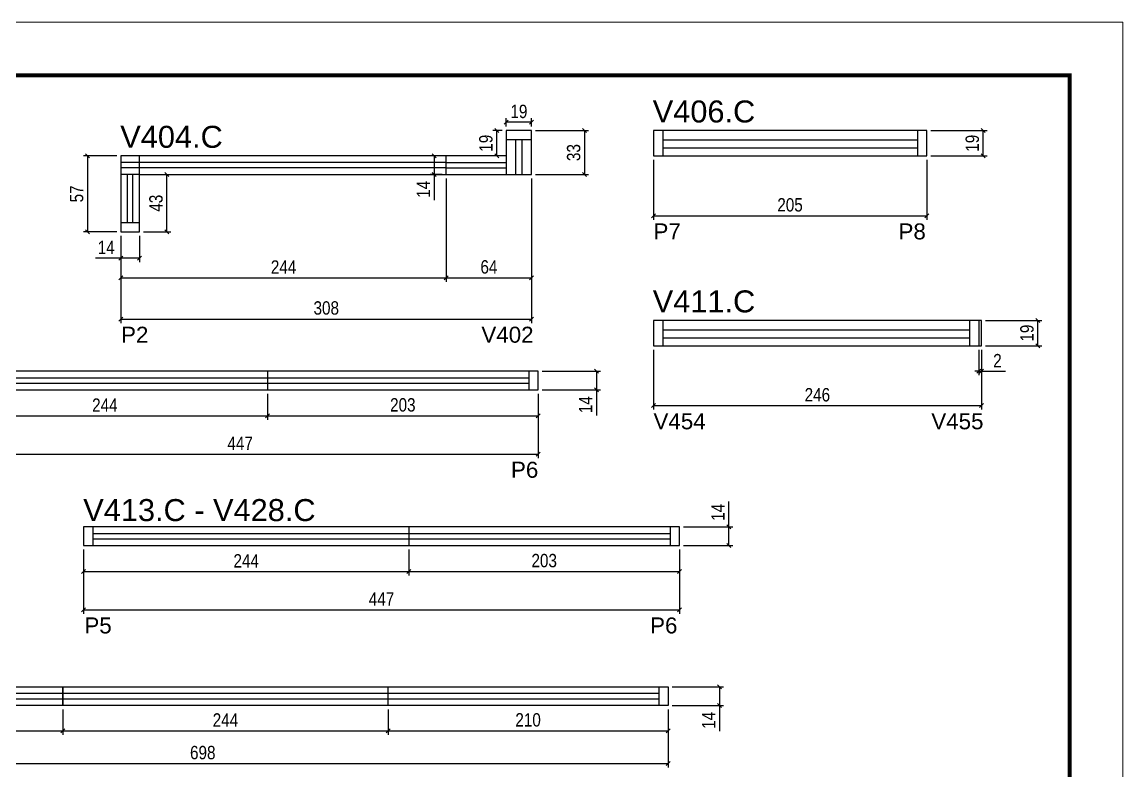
# Model space of a CAD drawing. Extents: x 1959 to 8212, y 239 to 4735.
# Drawn here: x 4217 to 5042, y 3025 to 3587 of the extents above; entities that cross this region are included whole.
import ezdxf

# ---------------------------------------------------------------- set-up
doc = ezdxf.new("R2010")
doc.units = 0
doc.linetypes.add('DASHED', pattern=[0.75, 0.5, -0.25])
for name, color, linetype in [('5', 5, 'Continuous'), ('COTA', 241, 'Continuous'), ('NOMENCLATURA', 7, 'Continuous'), ('Painéis', 200, 'Continuous'), ('SARR_2.2x7', 40, 'Continuous'), ('SARR_EDITAR', 141, 'Continuous')]:
    doc.layers.add(name, color=color, linetype=linetype)
doc.layers.add('Folhas', color=255, linetype='Continuous', lineweight=9)
doc.layers.add('SARRAFO DE PRESSAO', color=251, linetype='DASHED', lineweight=9)
doc.styles.add('COTA TECNICA', font='techl___.ttf', dxfattribs={"height": 10})
doc.styles.add('COTA TECNICA-50', font='techl___.ttf', dxfattribs={"height": 10})
doc.styles.get("Standard").update_dxf_attribs({"font": 'arial.ttf'})
doc.dimstyles.new('COTA PAINEL-50', dxfattribs={"dimtxt": 10, "dimasz": 3, "dimexe": 3, "dimexo": 3, "dimgap": 3, "dimtad": 1, "dimdec": 1, "dimzin": 12, "dimdsep": 46, "dimtxsty": 'COTA TECNICA-50', "dimblk1": 'OBLIQUE', "dimblk2": 'OBLIQUE', "dimsah": 1, "dimcen": 0.9, "dimclrd": 4, "dimclre": 4, "dimclrt": 240, "dimadec": 1, "dimazin": 3, "dimtfac": 1, "dimtdec": 1, "dimtmove": 0, "dimatfit": 3, "dimfxl": 1, "dimtolj": 1, "dimtzin": 12, "dimarcsym": 0})
doc.dimstyles.new('PAINEL', dxfattribs={"dimtxt": 10, "dimasz": 3, "dimexe": 3, "dimexo": 3, "dimgap": 3, "dimtad": 1, "dimdec": 1, "dimzin": 12, "dimdsep": 46, "dimtxsty": 'COTA TECNICA', "dimblk1": 'OBLIQUE', "dimblk2": 'OBLIQUE', "dimsah": 1, "dimcen": 0.9, "dimclrd": 4, "dimclre": 4, "dimclrt": 240, "dimadec": 1, "dimazin": 3, "dimtfac": 1, "dimtdec": 1, "dimtmove": 0, "dimatfit": 3, "dimfxl": 1, "dimtolj": 1, "dimtzin": 12, "dimarcsym": 0})

# ---------------------------------------------------------------- blocks, each defined once
blk = doc.blocks.new('9999999999')
at = {"layer": 'Folhas'}
blk.add_lwpolyline([(98138.98, 34190.21), (99623.98, 34190.21), (99623.98, 35240.21), (98138.98, 35240.21)], close=True, dxfattribs=at)
at = {"layer": 'Folhas', "color": 30, "const_width": 3}
blk.add_lwpolyline([(98213.98, 34230.21), (99583.98, 34230.21), (99583.98, 35200.21), (98213.98, 35200.21)], close=True, dxfattribs=at)
blk = doc.blocks.new('_Oblique')
at = {"color": 0, "linetype": 'ByBlock', "lineweight": -2}
blk.add_line((-0.5, -0.5), (0.5, 0.5), dxfattribs=at)
blk = doc.blocks.new('*D162')
at = {"layer": 'COTA', "color": 4, "lineweight": -2, "transparency": 16777216}
for p, q in [((4287.69, 3486.23), (4262.62, 3486.23)), ((4265.62, 3486.23), (4265.62, 3429.23)), ((4287.69, 3429.23), (4262.62, 3429.23))]:
    blk.add_line(p, q, dxfattribs=at)
at = {"layer": 'Defpoints', "color": 0, "transparency": 16777216}
for p in [(4290.69, 3486.23), (4265.62, 3429.23), (4290.69, 3429.23)]:
    blk.add_point(p, dxfattribs=at)
at = {"layer": 'COTA', "color": 4, "lineweight": -2, "transparency": 16777216, "xscale": 3, "yscale": 3, "zscale": 3}
for p, rotation in [((4265.62, 3486.23), 90), ((4265.62, 3429.23), 270)]:
    blk.add_blockref('_Oblique', p, dxfattribs=dict(at, rotation=rotation))
at = {"layer": 'COTA', "color": 240, "transparency": 16777216, "insert": (4257.51, 3457.73), "char_height": 10, "attachment_point": 5, "rotation": 90, "style": 'COTA TECNICA'}
blk.add_mtext('\\A1;57', dxfattribs=at)
blk = doc.blocks.new('*D163')
at = {"layer": 'COTA', "color": 4, "lineweight": -2, "transparency": 16777216}
for p, q in [((4601.69, 3505.23), (4641.51, 3505.23)), ((4638.51, 3505.23), (4638.51, 3472.23)), ((4601.69, 3472.23), (4641.51, 3472.23))]:
    blk.add_line(p, q, dxfattribs=at)
at = {"layer": 'Defpoints', "color": 0, "transparency": 16777216}
for p in [(4598.69, 3505.23), (4598.69, 3472.23), (4638.51, 3472.23)]:
    blk.add_point(p, dxfattribs=at)
at = {"layer": 'COTA', "color": 4, "lineweight": -2, "transparency": 16777216, "xscale": 3, "yscale": 3, "zscale": 3}
for p, rotation in [((4638.51, 3505.23), 90), ((4638.51, 3472.23), 270)]:
    blk.add_blockref('_Oblique', p, dxfattribs=dict(at, rotation=rotation))
at = {"layer": 'COTA', "color": 240, "transparency": 16777216, "insert": (4630.29, 3488.73), "char_height": 10, "attachment_point": 5, "rotation": 90, "style": 'COTA TECNICA'}
blk.add_mtext('\\A1;33', dxfattribs=at)
blk = doc.blocks.new('*D164')
at = {"layer": 'COTA', "color": 4, "lineweight": -2, "transparency": 16777216}
for p, q in [((4579.69, 3508.23), (4579.69, 3514.45)), ((4598.69, 3511.45), (4579.69, 3511.45)), ((4598.69, 3508.23), (4598.69, 3514.45))]:
    blk.add_line(p, q, dxfattribs=at)
at = {"layer": 'Defpoints', "color": 0, "transparency": 16777216}
for p in [(4579.69, 3511.45), (4579.69, 3505.23), (4598.69, 3505.23)]:
    blk.add_point(p, dxfattribs=at)
at = {"layer": 'COTA', "color": 4, "lineweight": -2, "transparency": 16777216, "xscale": 3, "yscale": 3, "zscale": 3, "rotation": 180}
blk.add_blockref('_Oblique', (4579.69, 3511.45), dxfattribs=at)
at = {"layer": 'COTA', "color": 4, "lineweight": -2, "transparency": 16777216, "xscale": 3, "yscale": 3, "zscale": 3}
blk.add_blockref('_Oblique', (4598.69, 3511.45), dxfattribs=at)
at = {"layer": 'COTA', "color": 240, "transparency": 16777216, "insert": (4589.19, 3519.53), "char_height": 10, "attachment_point": 5, "style": 'COTA TECNICA'}
blk.add_mtext('\\A1;19', dxfattribs=at)
blk = doc.blocks.new('*D165')
at = {"layer": 'COTA', "color": 4, "lineweight": -2, "transparency": 16777216}
for p, q in [((4576.69, 3505.23), (4569.54, 3505.23)), ((4572.54, 3486.23), (4572.54, 3505.23)), ((4576.69, 3486.23), (4569.54, 3486.23))]:
    blk.add_line(p, q, dxfattribs=at)
at = {"layer": 'Defpoints', "color": 0, "transparency": 16777216}
for p in [(4572.54, 3505.23), (4579.69, 3505.23), (4579.69, 3486.23)]:
    blk.add_point(p, dxfattribs=at)
at = {"layer": 'COTA', "color": 4, "lineweight": -2, "transparency": 16777216, "xscale": 3, "yscale": 3, "zscale": 3}
for p, rotation in [((4572.54, 3505.23), 90), ((4572.54, 3486.23), 270)]:
    blk.add_blockref('_Oblique', p, dxfattribs=dict(at, rotation=rotation))
at = {"layer": 'COTA', "color": 240, "transparency": 16777216, "insert": (4564.46, 3495.73), "char_height": 10, "attachment_point": 5, "rotation": 90, "style": 'COTA TECNICA'}
blk.add_mtext('\\A1;19', dxfattribs=at)
blk = doc.blocks.new('*D166')
at = {"layer": 'COTA', "color": 4, "lineweight": -2, "transparency": 16777216}
for p, q in [((4598.69, 3469.23), (4598.69, 3360.88)), ((4290.69, 3426.23), (4290.69, 3360.88)), ((4290.69, 3363.88), (4598.69, 3363.88))]:
    blk.add_line(p, q, dxfattribs=at)
at = {"layer": 'Defpoints', "color": 0, "transparency": 16777216}
for p in [(4598.69, 3472.23), (4290.69, 3429.23), (4598.69, 3363.88)]:
    blk.add_point(p, dxfattribs=at)
at = {"layer": 'COTA', "color": 4, "lineweight": -2, "transparency": 16777216, "xscale": 3, "yscale": 3, "zscale": 3, "rotation": 180}
blk.add_blockref('_Oblique', (4290.69, 3363.88), dxfattribs=at)
at = {"layer": 'COTA', "color": 4, "lineweight": -2, "transparency": 16777216, "xscale": 3, "yscale": 3, "zscale": 3}
blk.add_blockref('_Oblique', (4598.69, 3363.88), dxfattribs=at)
at = {"layer": 'COTA', "color": 240, "transparency": 16777216, "insert": (4444.69, 3372.12), "char_height": 10, "attachment_point": 5, "style": 'COTA TECNICA'}
blk.add_mtext('\\A1;308', dxfattribs=at)
blk = doc.blocks.new('*D167')
at = {"layer": 'COTA', "color": 4, "lineweight": -2, "transparency": 16777216}
for p, q in [((4534.69, 3469.23), (4534.69, 3391.8)), ((4290.69, 3426.23), (4290.69, 3391.8)), ((4290.69, 3394.8), (4534.69, 3394.8))]:
    blk.add_line(p, q, dxfattribs=at)
at = {"layer": 'Defpoints', "color": 0, "transparency": 16777216}
for p in [(4534.69, 3472.23), (4290.69, 3429.23), (4534.69, 3394.8)]:
    blk.add_point(p, dxfattribs=at)
at = {"layer": 'COTA', "color": 4, "lineweight": -2, "transparency": 16777216, "xscale": 3, "yscale": 3, "zscale": 3, "rotation": 180}
blk.add_blockref('_Oblique', (4290.69, 3394.8), dxfattribs=at)
at = {"layer": 'COTA', "color": 4, "lineweight": -2, "transparency": 16777216, "xscale": 3, "yscale": 3, "zscale": 3}
blk.add_blockref('_Oblique', (4534.69, 3394.8), dxfattribs=at)
at = {"layer": 'COTA', "color": 240, "transparency": 16777216, "insert": (4412.69, 3402.88), "char_height": 10, "attachment_point": 5, "style": 'COTA TECNICA'}
blk.add_mtext('\\A1;244', dxfattribs=at)
blk = doc.blocks.new('*D168')
at = {"layer": 'COTA', "color": 4, "lineweight": -2, "transparency": 16777216}
for p, q in [((4534.69, 3469.23), (4534.69, 3391.8)), ((4598.69, 3469.23), (4598.69, 3391.8)), ((4534.69, 3394.8), (4598.69, 3394.8))]:
    blk.add_line(p, q, dxfattribs=at)
at = {"layer": 'Defpoints', "color": 0, "transparency": 16777216}
for p in [(4534.69, 3472.23), (4598.69, 3472.23), (4598.69, 3394.8)]:
    blk.add_point(p, dxfattribs=at)
at = {"layer": 'COTA', "color": 4, "lineweight": -2, "transparency": 16777216, "xscale": 3, "yscale": 3, "zscale": 3, "rotation": 180}
blk.add_blockref('_Oblique', (4534.69, 3394.8), dxfattribs=at)
at = {"layer": 'COTA', "color": 4, "lineweight": -2, "transparency": 16777216, "xscale": 3, "yscale": 3, "zscale": 3}
blk.add_blockref('_Oblique', (4598.69, 3394.8), dxfattribs=at)
at = {"layer": 'COTA', "color": 240, "transparency": 16777216, "insert": (4566.69, 3402.9), "char_height": 10, "attachment_point": 5, "style": 'COTA TECNICA'}
blk.add_mtext('\\A1;64', dxfattribs=at)
blk = doc.blocks.new('*D169')
at = {"layer": 'COTA', "color": 4, "lineweight": -2, "transparency": 16777216}
for p, q in [((4290.69, 3426.23), (4290.69, 3406.47)), ((4304.69, 3426.23), (4304.69, 3406.47)), ((4290.69, 3409.47), (4271.58, 3409.47)), ((4304.69, 3409.47), (4290.69, 3409.47))]:
    blk.add_line(p, q, dxfattribs=at)
at = {"layer": 'Defpoints', "color": 0, "transparency": 16777216}
for p in [(4290.69, 3429.23), (4304.69, 3429.23), (4290.69, 3409.47)]:
    blk.add_point(p, dxfattribs=at)
at = {"layer": 'COTA', "color": 4, "lineweight": -2, "transparency": 16777216, "xscale": 3, "yscale": 3, "zscale": 3, "rotation": 180}
blk.add_blockref('_Oblique', (4290.69, 3409.47), dxfattribs=at)
at = {"layer": 'COTA', "color": 4, "lineweight": -2, "transparency": 16777216, "xscale": 3, "yscale": 3, "zscale": 3}
blk.add_blockref('_Oblique', (4304.69, 3409.47), dxfattribs=at)
at = {"layer": 'COTA', "color": 240, "transparency": 16777216, "insert": (4279.64, 3417.54), "char_height": 10, "attachment_point": 5, "style": 'COTA TECNICA'}
blk.add_mtext('\\A1;14', dxfattribs=at)
blk = doc.blocks.new('*D170')
at = {"layer": 'COTA', "color": 4, "lineweight": -2, "transparency": 16777216}
for p, q in [((4307.69, 3472.23), (4328.24, 3472.23)), ((4325.24, 3429.23), (4325.24, 3472.23)), ((4307.69, 3429.23), (4328.24, 3429.23))]:
    blk.add_line(p, q, dxfattribs=at)
at = {"layer": 'Defpoints', "color": 0, "transparency": 16777216}
for p in [(4304.69, 3472.23), (4325.24, 3472.23), (4304.69, 3429.23)]:
    blk.add_point(p, dxfattribs=at)
at = {"layer": 'COTA', "color": 4, "lineweight": -2, "transparency": 16777216, "xscale": 3, "yscale": 3, "zscale": 3}
for p, rotation in [((4325.24, 3472.23), 90), ((4325.24, 3429.23), 270)]:
    blk.add_blockref('_Oblique', p, dxfattribs=dict(at, rotation=rotation))
at = {"layer": 'COTA', "color": 240, "transparency": 16777216, "insert": (4317.02, 3450.73), "char_height": 10, "attachment_point": 5, "rotation": 90, "style": 'COTA TECNICA'}
blk.add_mtext('\\A1;43', dxfattribs=at)
blk = doc.blocks.new('*D171')
at = {"layer": 'COTA', "color": 4, "lineweight": -2, "transparency": 16777216}
for p, q in [((4531.69, 3486.23), (4522.6, 3486.23)), ((4525.6, 3486.23), (4525.6, 3472.23)), ((4531.69, 3472.23), (4522.6, 3472.23)), ((4525.6, 3472.23), (4525.6, 3453.11))]:
    blk.add_line(p, q, dxfattribs=at)
at = {"layer": 'Defpoints', "color": 0, "transparency": 16777216}
for p in [(4534.69, 3486.23), (4525.6, 3472.23), (4534.69, 3472.23)]:
    blk.add_point(p, dxfattribs=at)
at = {"layer": 'COTA', "color": 4, "lineweight": -2, "transparency": 16777216, "xscale": 3, "yscale": 3, "zscale": 3}
for p, rotation in [((4525.6, 3486.23), 90), ((4525.6, 3472.23), 270)]:
    blk.add_blockref('_Oblique', p, dxfattribs=dict(at, rotation=rotation))
at = {"layer": 'COTA', "color": 240, "transparency": 16777216, "insert": (4517.53, 3461.17), "char_height": 10, "attachment_point": 5, "rotation": 90, "style": 'COTA TECNICA'}
blk.add_mtext('\\A1;14', dxfattribs=at)
blk = doc.blocks.new('*D175')
at = {"layer": 'COTA', "color": 4, "linetype": 'ByBlock', "lineweight": -2, "transparency": 16777216}
for p, q in [((4156.62, 3307.68), (4156.62, 3259.6)), ((4603.62, 3307.68), (4603.62, 3259.6)), ((4156.62, 3262.6), (4603.62, 3262.6))]:
    blk.add_line(p, q, dxfattribs=at)
at = {"layer": 'Defpoints', "color": 0, "linetype": 'ByBlock', "transparency": 16777216}
for p in [(4156.62, 3310.68), (4603.62, 3310.68), (4603.62, 3262.6)]:
    blk.add_point(p, dxfattribs=at)
at = {"layer": 'COTA', "color": 4, "linetype": 'ByBlock', "lineweight": -2, "transparency": 16777216, "xscale": 3, "yscale": 3, "zscale": 3, "rotation": 180}
blk.add_blockref('_Oblique', (4156.62, 3262.6), dxfattribs=at)
at = {"layer": 'COTA', "color": 4, "linetype": 'ByBlock', "lineweight": -2, "transparency": 16777216, "xscale": 3, "yscale": 3, "zscale": 3}
blk.add_blockref('_Oblique', (4603.62, 3262.6), dxfattribs=at)
at = {"layer": 'COTA', "color": 240, "linetype": 'ByBlock', "transparency": 16777216, "insert": (4380.12, 3270.67), "char_height": 10, "attachment_point": 5, "style": 'COTA TECNICA-50'}
blk.add_mtext('\\A1;447', dxfattribs=at)
blk = doc.blocks.new('*D176')
at = {"layer": 'COTA', "color": 4, "lineweight": -2, "transparency": 16777216}
for p, q in [((4156.62, 3307.68), (4156.62, 3288.22)), ((4400.62, 3307.68), (4400.62, 3288.22)), ((4156.62, 3291.22), (4400.62, 3291.22))]:
    blk.add_line(p, q, dxfattribs=at)
at = {"layer": 'Defpoints', "color": 0, "transparency": 16777216}
for p in [(4156.62, 3310.68), (4400.62, 3310.68), (4400.62, 3291.22)]:
    blk.add_point(p, dxfattribs=at)
at = {"layer": 'COTA', "color": 4, "lineweight": -2, "transparency": 16777216, "xscale": 3, "yscale": 3, "zscale": 3, "rotation": 180}
blk.add_blockref('_Oblique', (4156.62, 3291.22), dxfattribs=at)
at = {"layer": 'COTA', "color": 4, "lineweight": -2, "transparency": 16777216, "xscale": 3, "yscale": 3, "zscale": 3}
blk.add_blockref('_Oblique', (4400.62, 3291.22), dxfattribs=at)
at = {"layer": 'COTA', "color": 240, "transparency": 16777216, "insert": (4278.62, 3299.29), "char_height": 10, "attachment_point": 5, "style": 'COTA TECNICA'}
blk.add_mtext('\\A1;244', dxfattribs=at)
blk = doc.blocks.new('*D177')
at = {"layer": 'COTA', "color": 4, "lineweight": -2, "transparency": 16777216}
for p, q in [((4400.62, 3307.68), (4400.62, 3288.22)), ((4603.62, 3307.68), (4603.62, 3288.22)), ((4400.62, 3291.22), (4603.62, 3291.22))]:
    blk.add_line(p, q, dxfattribs=at)
at = {"layer": 'Defpoints', "color": 0, "transparency": 16777216}
for p in [(4400.62, 3310.68), (4603.62, 3310.68), (4603.62, 3291.22)]:
    blk.add_point(p, dxfattribs=at)
at = {"layer": 'COTA', "color": 4, "lineweight": -2, "transparency": 16777216, "xscale": 3, "yscale": 3, "zscale": 3, "rotation": 180}
blk.add_blockref('_Oblique', (4400.62, 3291.22), dxfattribs=at)
at = {"layer": 'COTA', "color": 4, "lineweight": -2, "transparency": 16777216, "xscale": 3, "yscale": 3, "zscale": 3}
blk.add_blockref('_Oblique', (4603.62, 3291.22), dxfattribs=at)
at = {"layer": 'COTA', "color": 240, "transparency": 16777216, "insert": (4502.12, 3299.44), "char_height": 10, "attachment_point": 5, "style": 'COTA TECNICA'}
blk.add_mtext('\\A1;203', dxfattribs=at)
blk = doc.blocks.new('*D178')
at = {"layer": 'COTA', "color": 4, "lineweight": -2, "transparency": 16777216}
for p, q in [((4606.62, 3324.68), (4650.3, 3324.68)), ((4647.3, 3324.68), (4647.3, 3310.68)), ((4606.62, 3310.68), (4650.3, 3310.68)), ((4647.3, 3310.68), (4647.3, 3291.56))]:
    blk.add_line(p, q, dxfattribs=at)
at = {"layer": 'Defpoints', "color": 0, "transparency": 16777216}
for p in [(4603.62, 3324.68), (4603.62, 3310.68), (4647.3, 3310.68)]:
    blk.add_point(p, dxfattribs=at)
at = {"layer": 'COTA', "color": 4, "lineweight": -2, "transparency": 16777216, "xscale": 3, "yscale": 3, "zscale": 3}
for p, rotation in [((4647.3, 3324.68), 90), ((4647.3, 3310.68), 270)]:
    blk.add_blockref('_Oblique', p, dxfattribs=dict(at, rotation=rotation))
at = {"layer": 'COTA', "color": 240, "transparency": 16777216, "insert": (4639.22, 3299.62), "char_height": 10, "attachment_point": 5, "rotation": 90, "style": 'COTA TECNICA'}
blk.add_mtext('\\A1;14', dxfattribs=at)
blk = doc.blocks.new('*D179')
at = {"layer": 'COTA', "color": 4, "linetype": 'ByBlock', "lineweight": -2, "transparency": 16777216}
for p, q in [((4690.05, 3483.23), (4690.05, 3438.35)), ((4895.05, 3483.23), (4895.05, 3438.35)), ((4690.05, 3441.35), (4895.05, 3441.35))]:
    blk.add_line(p, q, dxfattribs=at)
at = {"layer": 'Defpoints', "color": 0, "linetype": 'ByBlock', "transparency": 16777216}
for p in [(4690.05, 3486.23), (4895.05, 3486.23), (4895.05, 3441.35)]:
    blk.add_point(p, dxfattribs=at)
at = {"layer": 'COTA', "color": 4, "linetype": 'ByBlock', "lineweight": -2, "transparency": 16777216, "xscale": 3, "yscale": 3, "zscale": 3, "rotation": 180}
blk.add_blockref('_Oblique', (4690.05, 3441.35), dxfattribs=at)
at = {"layer": 'COTA', "color": 4, "linetype": 'ByBlock', "lineweight": -2, "transparency": 16777216, "xscale": 3, "yscale": 3, "zscale": 3}
blk.add_blockref('_Oblique', (4895.05, 3441.35), dxfattribs=at)
at = {"layer": 'COTA', "color": 240, "linetype": 'ByBlock', "transparency": 16777216, "insert": (4792.55, 3449.46), "char_height": 10, "attachment_point": 5, "style": 'COTA TECNICA-50'}
blk.add_mtext('\\A1;205', dxfattribs=at)
blk = doc.blocks.new('*D180')
at = {"layer": 'COTA', "color": 4, "lineweight": -2, "transparency": 16777216}
for p, q in [((4898.05, 3505.23), (4940.37, 3505.23)), ((4937.37, 3486.23), (4937.37, 3505.23)), ((4898.05, 3486.23), (4940.37, 3486.23))]:
    blk.add_line(p, q, dxfattribs=at)
at = {"layer": 'Defpoints', "color": 0, "transparency": 16777216}
for p in [(4895.05, 3505.23), (4937.37, 3505.23), (4895.05, 3486.23)]:
    blk.add_point(p, dxfattribs=at)
at = {"layer": 'COTA', "color": 4, "lineweight": -2, "transparency": 16777216, "xscale": 3, "yscale": 3, "zscale": 3}
for p, rotation in [((4937.37, 3505.23), 90), ((4937.37, 3486.23), 270)]:
    blk.add_blockref('_Oblique', p, dxfattribs=dict(at, rotation=rotation))
at = {"layer": 'COTA', "color": 240, "transparency": 16777216, "insert": (4929.29, 3495.73), "char_height": 10, "attachment_point": 5, "rotation": 90, "style": 'COTA TECNICA'}
blk.add_mtext('\\A1;19', dxfattribs=at)
blk = doc.blocks.new('*D185')
at = {"layer": 'COTA', "color": 4, "linetype": 'ByBlock', "lineweight": -2, "transparency": 16777216}
for p, q in [((4262.65, 3190.91), (4262.65, 3142.82)), ((4709.65, 3190.91), (4709.65, 3142.82)), ((4262.65, 3145.82), (4709.65, 3145.82))]:
    blk.add_line(p, q, dxfattribs=at)
at = {"layer": 'Defpoints', "color": 0, "linetype": 'ByBlock', "transparency": 16777216}
for p in [(4262.65, 3193.91), (4709.65, 3193.91), (4709.65, 3145.82)]:
    blk.add_point(p, dxfattribs=at)
at = {"layer": 'COTA', "color": 4, "linetype": 'ByBlock', "lineweight": -2, "transparency": 16777216, "xscale": 3, "yscale": 3, "zscale": 3, "rotation": 180}
blk.add_blockref('_Oblique', (4262.65, 3145.82), dxfattribs=at)
at = {"layer": 'COTA', "color": 4, "linetype": 'ByBlock', "lineweight": -2, "transparency": 16777216, "xscale": 3, "yscale": 3, "zscale": 3}
blk.add_blockref('_Oblique', (4709.65, 3145.82), dxfattribs=at)
at = {"layer": 'COTA', "color": 240, "linetype": 'ByBlock', "transparency": 16777216, "insert": (4486.15, 3153.89), "char_height": 10, "attachment_point": 5, "style": 'COTA TECNICA-50'}
blk.add_mtext('\\A1;447', dxfattribs=at)
blk = doc.blocks.new('*D186')
at = {"layer": 'COTA', "color": 4, "lineweight": -2, "transparency": 16777216}
for p, q in [((4262.65, 3190.91), (4262.65, 3171.44)), ((4506.65, 3190.91), (4506.65, 3171.44)), ((4262.65, 3174.44), (4506.65, 3174.44))]:
    blk.add_line(p, q, dxfattribs=at)
at = {"layer": 'Defpoints', "color": 0, "transparency": 16777216}
for p in [(4262.65, 3193.91), (4506.65, 3193.91), (4506.65, 3174.44)]:
    blk.add_point(p, dxfattribs=at)
at = {"layer": 'COTA', "color": 4, "lineweight": -2, "transparency": 16777216, "xscale": 3, "yscale": 3, "zscale": 3, "rotation": 180}
blk.add_blockref('_Oblique', (4262.65, 3174.44), dxfattribs=at)
at = {"layer": 'COTA', "color": 4, "lineweight": -2, "transparency": 16777216, "xscale": 3, "yscale": 3, "zscale": 3}
blk.add_blockref('_Oblique', (4506.65, 3174.44), dxfattribs=at)
at = {"layer": 'COTA', "color": 240, "transparency": 16777216, "insert": (4384.65, 3182.52), "char_height": 10, "attachment_point": 5, "style": 'COTA TECNICA'}
blk.add_mtext('\\A1;244', dxfattribs=at)
blk = doc.blocks.new('*D187')
at = {"layer": 'COTA', "color": 4, "lineweight": -2, "transparency": 16777216}
for p, q in [((4506.65, 3190.91), (4506.65, 3171.44)), ((4709.65, 3190.91), (4709.65, 3171.44)), ((4506.65, 3174.44), (4709.65, 3174.44))]:
    blk.add_line(p, q, dxfattribs=at)
at = {"layer": 'Defpoints', "color": 0, "transparency": 16777216}
for p in [(4506.65, 3193.91), (4709.65, 3193.91), (4709.65, 3174.44)]:
    blk.add_point(p, dxfattribs=at)
at = {"layer": 'COTA', "color": 4, "lineweight": -2, "transparency": 16777216, "xscale": 3, "yscale": 3, "zscale": 3, "rotation": 180}
blk.add_blockref('_Oblique', (4506.65, 3174.44), dxfattribs=at)
at = {"layer": 'COTA', "color": 4, "lineweight": -2, "transparency": 16777216, "xscale": 3, "yscale": 3, "zscale": 3}
blk.add_blockref('_Oblique', (4709.65, 3174.44), dxfattribs=at)
at = {"layer": 'COTA', "color": 240, "transparency": 16777216, "insert": (4608.15, 3182.66), "char_height": 10, "attachment_point": 5, "style": 'COTA TECNICA'}
blk.add_mtext('\\A1;203', dxfattribs=at)
blk = doc.blocks.new('*D188')
at = {"layer": 'COTA', "color": 4, "lineweight": -2, "transparency": 16777216}
for p, q in [((4746.54, 3207.91), (4746.54, 3227.02)), ((4712.65, 3207.91), (4749.54, 3207.91)), ((4746.54, 3193.91), (4746.54, 3207.91)), ((4712.65, 3193.91), (4749.54, 3193.91))]:
    blk.add_line(p, q, dxfattribs=at)
at = {"layer": 'Defpoints', "color": 0, "transparency": 16777216}
for p in [(4709.65, 3207.91), (4746.54, 3207.91), (4709.65, 3193.91)]:
    blk.add_point(p, dxfattribs=at)
at = {"layer": 'COTA', "color": 4, "lineweight": -2, "transparency": 16777216, "xscale": 3, "yscale": 3, "zscale": 3}
for p, rotation in [((4746.54, 3207.91), 90), ((4746.54, 3193.91), 270)]:
    blk.add_blockref('_Oblique', p, dxfattribs=dict(at, rotation=rotation))
at = {"layer": 'COTA', "color": 240, "transparency": 16777216, "insert": (4738.46, 3218.96), "char_height": 10, "attachment_point": 5, "rotation": 90, "style": 'COTA TECNICA'}
blk.add_mtext('\\A1;14', dxfattribs=at)
blk = doc.blocks.new('*D191')
at = {"layer": 'COTA', "color": 4, "linetype": 'ByBlock', "lineweight": -2, "transparency": 16777216}
for p, q in [((4690.05, 3340.81), (4690.05, 3295.93)), ((4936.05, 3340.81), (4936.05, 3295.93)), ((4690.05, 3298.93), (4936.05, 3298.93))]:
    blk.add_line(p, q, dxfattribs=at)
at = {"layer": 'Defpoints', "color": 0, "linetype": 'ByBlock', "transparency": 16777216}
for p in [(4690.05, 3343.81), (4936.05, 3343.81), (4936.05, 3298.93)]:
    blk.add_point(p, dxfattribs=at)
at = {"layer": 'COTA', "color": 4, "linetype": 'ByBlock', "lineweight": -2, "transparency": 16777216, "xscale": 3, "yscale": 3, "zscale": 3, "rotation": 180}
blk.add_blockref('_Oblique', (4690.05, 3298.93), dxfattribs=at)
at = {"layer": 'COTA', "color": 4, "linetype": 'ByBlock', "lineweight": -2, "transparency": 16777216, "xscale": 3, "yscale": 3, "zscale": 3}
blk.add_blockref('_Oblique', (4936.05, 3298.93), dxfattribs=at)
at = {"layer": 'COTA', "color": 240, "linetype": 'ByBlock', "transparency": 16777216, "insert": (4813.05, 3307.03), "char_height": 10, "attachment_point": 5, "style": 'COTA TECNICA-50'}
blk.add_mtext('\\A1;246', dxfattribs=at)
blk = doc.blocks.new('*D192')
at = {"layer": 'COTA', "color": 4, "lineweight": -2, "transparency": 16777216}
for p, q in [((4939.05, 3362.81), (4981.37, 3362.81)), ((4978.37, 3343.81), (4978.37, 3362.81)), ((4939.05, 3343.81), (4981.37, 3343.81))]:
    blk.add_line(p, q, dxfattribs=at)
at = {"layer": 'Defpoints', "color": 0, "transparency": 16777216}
for p in [(4936.05, 3362.81), (4978.37, 3362.81), (4936.05, 3343.81)]:
    blk.add_point(p, dxfattribs=at)
at = {"layer": 'COTA', "color": 4, "lineweight": -2, "transparency": 16777216, "xscale": 3, "yscale": 3, "zscale": 3}
for p, rotation in [((4978.37, 3362.81), 90), ((4978.37, 3343.81), 270)]:
    blk.add_blockref('_Oblique', p, dxfattribs=dict(at, rotation=rotation))
at = {"layer": 'COTA', "color": 240, "transparency": 16777216, "insert": (4970.29, 3353.31), "char_height": 10, "attachment_point": 5, "rotation": 90, "style": 'COTA TECNICA'}
blk.add_mtext('\\A1;19', dxfattribs=at)
blk = doc.blocks.new('*D193')
at = {"layer": 'COTA', "color": 4, "lineweight": -2, "transparency": 16777216}
for p, q in [((4934.05, 3340.81), (4934.05, 3321.66)), ((4936.05, 3340.81), (4936.05, 3321.66)), ((4934.05, 3324.66), (4931.05, 3324.66)), ((4934.05, 3324.66), (4936.05, 3324.66)), ((4936.05, 3324.66), (4954.16, 3324.66))]:
    blk.add_line(p, q, dxfattribs=at)
at = {"layer": 'Defpoints', "color": 0, "transparency": 16777216}
for p in [(4934.05, 3343.81), (4936.05, 3343.81), (4936.05, 3324.66)]:
    blk.add_point(p, dxfattribs=at)
at = {"layer": 'COTA', "color": 4, "lineweight": -2, "transparency": 16777216, "xscale": 3, "yscale": 3, "zscale": 3}
blk.add_blockref('_Oblique', (4934.05, 3324.66), dxfattribs=at)
at = {"layer": 'COTA', "color": 4, "lineweight": -2, "transparency": 16777216, "xscale": 3, "yscale": 3, "zscale": 3, "rotation": 180}
blk.add_blockref('_Oblique', (4936.05, 3324.66), dxfattribs=at)
at = {"layer": 'COTA', "color": 240, "transparency": 16777216, "insert": (4948.1, 3332.66), "char_height": 10, "attachment_point": 5, "style": 'COTA TECNICA'}
blk.add_mtext('\\A1;2', dxfattribs=at)
blk = doc.blocks.new('*D194')
at = {"layer": 'COTA', "color": 4, "linetype": 'ByBlock', "lineweight": -2, "transparency": 16777216}
for p, q in [((4003.08, 3070.95), (4003.08, 3052.1)), ((4247.08, 3070.95), (4247.08, 3052.1)), ((4003.08, 3055.1), (4247.08, 3055.1))]:
    blk.add_line(p, q, dxfattribs=at)
at = {"layer": 'Defpoints', "color": 0, "linetype": 'ByBlock', "transparency": 16777216}
for p in [(4003.08, 3073.95), (4247.08, 3073.95), (4247.08, 3055.1)]:
    blk.add_point(p, dxfattribs=at)
at = {"layer": 'COTA', "color": 4, "linetype": 'ByBlock', "lineweight": -2, "transparency": 16777216, "xscale": 3, "yscale": 3, "zscale": 3, "rotation": 180}
blk.add_blockref('_Oblique', (4003.08, 3055.1), dxfattribs=at)
at = {"layer": 'COTA', "color": 4, "linetype": 'ByBlock', "lineweight": -2, "transparency": 16777216, "xscale": 3, "yscale": 3, "zscale": 3}
blk.add_blockref('_Oblique', (4247.08, 3055.1), dxfattribs=at)
at = {"layer": 'COTA', "color": 240, "linetype": 'ByBlock', "transparency": 16777216, "insert": (4125.08, 3063.17), "char_height": 10, "attachment_point": 5, "style": 'COTA TECNICA-50'}
blk.add_mtext('\\A1;244', dxfattribs=at)
blk = doc.blocks.new('*D195')
at = {"layer": 'COTA', "color": 4, "linetype": 'ByBlock', "lineweight": -2, "transparency": 16777216}
for p, q in [((4247.08, 3070.95), (4247.08, 3052.1)), ((4491.08, 3070.95), (4491.08, 3052.1)), ((4247.08, 3055.1), (4491.08, 3055.1))]:
    blk.add_line(p, q, dxfattribs=at)
at = {"layer": 'Defpoints', "color": 0, "linetype": 'ByBlock', "transparency": 16777216}
for p in [(4247.08, 3073.95), (4491.08, 3073.95), (4491.08, 3055.1)]:
    blk.add_point(p, dxfattribs=at)
at = {"layer": 'COTA', "color": 4, "linetype": 'ByBlock', "lineweight": -2, "transparency": 16777216, "xscale": 3, "yscale": 3, "zscale": 3, "rotation": 180}
blk.add_blockref('_Oblique', (4247.08, 3055.1), dxfattribs=at)
at = {"layer": 'COTA', "color": 4, "linetype": 'ByBlock', "lineweight": -2, "transparency": 16777216, "xscale": 3, "yscale": 3, "zscale": 3}
blk.add_blockref('_Oblique', (4491.08, 3055.1), dxfattribs=at)
at = {"layer": 'COTA', "color": 240, "linetype": 'ByBlock', "transparency": 16777216, "insert": (4369.08, 3063.17), "char_height": 10, "attachment_point": 5, "style": 'COTA TECNICA-50'}
blk.add_mtext('\\A1;244', dxfattribs=at)
blk = doc.blocks.new('*D196')
at = {"layer": 'COTA', "color": 4, "lineweight": -2, "transparency": 16777216}
for p, q in [((4003.08, 3070.95), (4003.08, 3027.52)), ((4701.08, 3070.95), (4701.08, 3027.52)), ((4003.08, 3030.52), (4701.08, 3030.52))]:
    blk.add_line(p, q, dxfattribs=at)
at = {"layer": 'Defpoints', "color": 0, "transparency": 16777216}
for p in [(4003.08, 3073.95), (4701.08, 3073.95), (4701.08, 3030.52)]:
    blk.add_point(p, dxfattribs=at)
at = {"layer": 'COTA', "color": 4, "lineweight": -2, "transparency": 16777216, "xscale": 3, "yscale": 3, "zscale": 3, "rotation": 180}
blk.add_blockref('_Oblique', (4003.08, 3030.52), dxfattribs=at)
at = {"layer": 'COTA', "color": 4, "lineweight": -2, "transparency": 16777216, "xscale": 3, "yscale": 3, "zscale": 3}
blk.add_blockref('_Oblique', (4701.08, 3030.52), dxfattribs=at)
at = {"layer": 'COTA', "color": 240, "transparency": 16777216, "insert": (4352.08, 3038.65), "char_height": 10, "attachment_point": 5, "style": 'COTA TECNICA'}
blk.add_mtext('\\A1;698', dxfattribs=at)
blk = doc.blocks.new('*D198')
at = {"layer": 'COTA', "color": 4, "lineweight": -2, "transparency": 16777216}
for p, q in [((4491.08, 3070.95), (4491.08, 3052.1)), ((4701.08, 3070.95), (4701.08, 3052.1)), ((4491.08, 3055.1), (4701.08, 3055.1))]:
    blk.add_line(p, q, dxfattribs=at)
at = {"layer": 'Defpoints', "color": 0, "transparency": 16777216}
for p in [(4491.08, 3073.95), (4701.08, 3073.95), (4701.08, 3055.1)]:
    blk.add_point(p, dxfattribs=at)
at = {"layer": 'COTA', "color": 4, "lineweight": -2, "transparency": 16777216, "xscale": 3, "yscale": 3, "zscale": 3, "rotation": 180}
blk.add_blockref('_Oblique', (4491.08, 3055.1), dxfattribs=at)
at = {"layer": 'COTA', "color": 4, "lineweight": -2, "transparency": 16777216, "xscale": 3, "yscale": 3, "zscale": 3}
blk.add_blockref('_Oblique', (4701.08, 3055.1), dxfattribs=at)
at = {"layer": 'COTA', "color": 240, "transparency": 16777216, "insert": (4596.08, 3063.2), "char_height": 10, "attachment_point": 5, "style": 'COTA TECNICA'}
blk.add_mtext('\\A1;210', dxfattribs=at)
blk = doc.blocks.new('*D197')
at = {"layer": 'COTA', "color": 4, "lineweight": -2, "transparency": 16777216}
for p, q in [((4704.08, 3087.95), (4742.58, 3087.95)), ((4739.58, 3087.95), (4739.58, 3073.95)), ((4704.08, 3073.95), (4742.58, 3073.95)), ((4739.58, 3073.95), (4739.58, 3054.83))]:
    blk.add_line(p, q, dxfattribs=at)
at = {"layer": 'Defpoints', "color": 0, "transparency": 16777216}
for p in [(4701.08, 3087.95), (4701.08, 3073.95), (4739.58, 3073.95)]:
    blk.add_point(p, dxfattribs=at)
at = {"layer": 'COTA', "color": 4, "lineweight": -2, "transparency": 16777216, "xscale": 3, "yscale": 3, "zscale": 3}
for p, rotation in [((4739.58, 3087.95), 90), ((4739.58, 3073.95), 270)]:
    blk.add_blockref('_Oblique', p, dxfattribs=dict(at, rotation=rotation))
at = {"layer": 'COTA', "color": 240, "transparency": 16777216, "insert": (4731.5, 3062.89), "char_height": 10, "attachment_point": 5, "rotation": 90, "style": 'COTA TECNICA'}
blk.add_mtext('\\A1;14', dxfattribs=at)

msp = doc.modelspace()

# ---------------------------------------------------------------- linework, layer by layer
at = {"layer": 'COTA'}
for p, q in [((4579.69, 3486.23), (4579.69, 3472.23)), ((4304.69, 3472.23), (4290.69, 3472.23))]:
    msp.add_line(p, q, dxfattribs=at)
at = {"layer": 'Painéis', "linetype": 'ByBlock'}
for p, q in [((4598.69, 3505.23), (4579.69, 3505.23)), ((4579.69, 3505.23), (4579.69, 3486.23)), ((4598.69, 3472.23), (4598.69, 3505.23)), ((4290.69, 3486.23), (4290.69, 3429.23)), ((4579.69, 3486.23), (4290.69, 3486.23)), ((4304.69, 3429.23), (4304.69, 3486.23)), ((4534.69, 3472.23), (4534.69, 3486.23)), ((4304.69, 3472.23), (4598.69, 3472.23)), ((4290.69, 3429.23), (4304.69, 3429.23)), ((4934.05, 3362.81), (4934.05, 3343.81)), ((4400.62, 3324.68), (4400.62, 3310.68)), ((4506.65, 3207.91), (4506.65, 3193.91))]:
    msp.add_line(p, q, dxfattribs=at)
at = {"layer": 'Painéis'}
for p, q in [((4247.08, 3087.95), (4701.08, 3087.95)), ((4247.08, 3073.95), (4247.08, 3087.95)), ((4491.08, 3073.95), (4491.08, 3087.95)), ((4701.08, 3087.95), (4701.08, 3073.95)), ((4701.08, 3073.95), (4247.08, 3073.95))]:
    msp.add_line(p, q, dxfattribs=at)
at = {"layer": 'Painéis', "linetype": 'ByBlock'}
for points in [[(4690.05, 3505.23), (4690.05, 3486.23), (4895.05, 3486.23), (4895.05, 3505.23)], [(4690.05, 3362.81), (4690.05, 3343.81), (4936.05, 3343.81), (4936.05, 3362.81)], [(4156.62, 3324.68), (4156.62, 3310.68), (4603.62, 3310.68), (4603.62, 3324.68)], [(4262.65, 3207.91), (4262.65, 3193.91), (4709.65, 3193.91), (4709.65, 3207.91)]]:
    msp.add_lwpolyline(points, close=True, dxfattribs=at)
at = {"layer": 'Painéis'}
msp.add_lwpolyline([(4247.08, 3073.95), (4003.08, 3073.95), (4003.08, 3087.95), (4247.08, 3087.95)], close=True, dxfattribs=at)
at = {"layer": 'SARR_2.2x7', "linetype": 'Continuous'}
for p, q in [((4697.05, 3505.23), (4697.05, 3486.23)), ((4888.05, 3505.23), (4888.05, 3486.23)), ((4598.69, 3498.23), (4579.69, 3498.23)), ((4586.69, 3498.23), (4586.69, 3472.23)), ((4591.69, 3472.23), (4591.69, 3498.23)), ((4697.05, 3498.23), (4888.05, 3498.23)), ((4697.05, 3492.23), (4888.05, 3492.23)), ((4290.69, 3436.23), (4304.69, 3436.23)), ((4697.05, 3362.81), (4697.05, 3343.81)), ((4927.05, 3362.81), (4927.05, 3343.81)), ((4697.05, 3355.81), (4927.05, 3355.81)), ((4697.05, 3349.81), (4927.05, 3349.81)), ((4596.62, 3324.68), (4596.62, 3310.68)), ((4269.65, 3207.91), (4269.65, 3193.91)), ((4702.65, 3207.91), (4702.65, 3193.91)), ((4694.08, 3087.95), (4694.08, 3073.95))]:
    msp.add_line(p, q, dxfattribs=at)
at = {"layer": 'SARR_EDITAR', "linetype": 'Continuous'}
for p, q in [((4534.69, 3481.23), (4290.69, 3481.23)), ((4534.69, 3477.23), (4290.69, 3477.23)), ((4534.69, 3481.23), (4579.69, 3481.23)), ((4534.69, 3477.23), (4579.69, 3477.23)), ((4295.69, 3436.23), (4295.69, 3472.23)), ((4299.69, 3436.23), (4299.69, 3472.23)), ((4163.62, 3319.68), (4596.62, 3319.68)), ((4163.62, 3315.68), (4596.62, 3315.68)), ((4269.65, 3202.91), (4702.65, 3202.91)), ((4269.65, 3198.91), (4702.65, 3198.91)), ((4247.08, 3082.95), (4010.08, 3082.95)), ((4491.08, 3082.95), (4247.08, 3082.95)), ((4694.08, 3082.95), (4491.08, 3082.95)), ((4010.08, 3078.95), (4247.08, 3078.95)), ((4247.08, 3078.95), (4491.08, 3078.95)), ((4491.08, 3078.95), (4694.08, 3078.95))]:
    msp.add_line(p, q, dxfattribs=at)

# ---------------------------------------------------------------- block references
at = {"layer": 'SARRAFO DE PRESSAO', "color": 6, "linetype": 'ByBlock'}
msp.add_blockref('9999999999', (-94581.71, -31653.56), dxfattribs=at)

# ---------------------------------------------------------------- texts
at = {"layer": '5', "linetype": 'Continuous'}
for s, rotation, p in [('P7', 0.00004, (4690.13, 3423.6)), ('P8', 359.99996, (4873.9, 3423.6)), ('P2', 0.00004, (4290.78, 3346.12)), ('V402', 0.00004, (4561.05, 3346.12)), ('V454', 0.00004, (4690.13, 3281.18)), ('V455', 359.99996, (4898.51, 3281.18)), ('P6', 359.99996, (4583.25, 3244.84)), ('P5', 359.99996, (4263.3, 3128.07)), ('P6', 359.99996, (4687.6, 3128.07))]:
    msp.add_text(s, height=12, rotation=rotation, dxfattribs=at).set_placement(p)
at = {"layer": 'NOMENCLATURA', "linetype": 'Continuous'}
for s, p in [('V406.C', (4689.58, 3511.29)), ('V404.C', (4290.22, 3492.29)), ('V411.C', (4689.58, 3368.87)), ('V413.C - V428.C', (4262.45, 3212.34))]:
    msp.add_text(s, height=16.5, dxfattribs=at).set_placement(p)

# ---------------------------------------------------------------- dimensions: what is measured, and where the dimension line sits
at = {"layer": 'COTA'}
for base, p1, p2, picture, middle in [((4579.69, 3511.45), (4598.69, 3505.23), (4579.69, 3505.23), '*D164', (4589.19, 3519.53)), ((4598.69, 3363.88), (4290.69, 3429.23), (4598.69, 3472.23), '*D166', (4444.69, 3372.12)), ((4534.69, 3394.8), (4290.69, 3429.23), (4534.69, 3472.23), '*D167', (4412.69, 3402.88)), ((4290.69, 3409.47), (4304.69, 3429.23), (4290.69, 3429.23), '*D169', (4279.64, 3417.54)), ((4936.05, 3324.66), (4934.05, 3343.81), (4936.05, 3343.81), '*D193', (4948.1, 3332.66)), ((4400.62, 3291.22), (4156.62, 3310.68), (4400.62, 3310.68), '*D176', (4278.62, 3299.29)), ((4506.65, 3174.44), (4262.65, 3193.91), (4506.65, 3193.91), '*D186', (4384.65, 3182.52)), ((4701.08, 3030.52), (4003.08, 3073.95), (4701.08, 3073.95), '*D196', (4352.08, 3038.65)), ((4701.08, 3055.1), (4491.08, 3073.95), (4701.08, 3073.95), '*D198', (4596.08, 3063.2))]:
    dim = msp.add_linear_dim(base=base, p1=p1, p2=p2, dimstyle='PAINEL', dxfattribs=at)
    dim.commit()
    dim.dimension.update_dxf_attribs({"geometry": picture, "text_midpoint": middle})
for base, p1, p2, picture, middle in [((4572.54, 3505.23), (4579.69, 3486.23), (4579.69, 3505.23), '*D165', (4564.46, 3495.73)), ((4638.51, 3472.23), (4598.69, 3505.23), (4598.69, 3472.23), '*D163', (4630.29, 3488.73)), ((4937.37, 3505.23), (4895.05, 3486.23), (4895.05, 3505.23), '*D180', (4929.29, 3495.73)), ((4265.62, 3429.23), (4290.69, 3486.23), (4290.69, 3429.23), '*D162', (4257.51, 3457.73)), ((4525.6, 3472.23), (4534.69, 3486.23), (4534.69, 3472.23), '*D171', (4517.53, 3461.17)), ((4325.24, 3472.23), (4304.69, 3429.23), (4304.69, 3472.23), '*D170', (4317.02, 3450.73)), ((4978.37, 3362.81), (4936.05, 3343.81), (4936.05, 3362.81), '*D192', (4970.29, 3353.31)), ((4647.3, 3310.68), (4603.62, 3324.68), (4603.62, 3310.68), '*D178', (4639.22, 3299.62)), ((4746.54, 3207.91), (4709.65, 3193.91), (4709.65, 3207.91), '*D188', (4738.46, 3218.96)), ((4739.58, 3073.95), (4701.08, 3087.95), (4701.08, 3073.95), '*D197', (4731.5, 3062.89))]:
    dim = msp.add_linear_dim(base=base, p1=p1, p2=p2, angle=90, dimstyle='PAINEL', dxfattribs=at)
    dim.commit()
    dim.dimension.update_dxf_attribs({"geometry": picture, "text_midpoint": middle})
at = {"layer": 'COTA', "color": 1, "linetype": 'ByBlock'}
for base, p1, p2, picture, middle in [((4895.05, 3441.35), (4690.05, 3486.23), (4895.05, 3486.23), '*D179', (4792.55, 3449.46)), ((4936.05, 3298.93), (4690.05, 3343.81), (4936.05, 3343.81), '*D191', (4813.05, 3307.03)), ((4603.62, 3262.6), (4156.62, 3310.68), (4603.62, 3310.68), '*D175', (4380.12, 3270.67)), ((4709.65, 3145.82), (4262.65, 3193.91), (4709.65, 3193.91), '*D185', (4486.15, 3153.89)), ((4247.08, 3055.1), (4003.08, 3073.95), (4247.08, 3073.95), '*D194', (4125.08, 3063.17)), ((4491.08, 3055.1), (4247.08, 3073.95), (4491.08, 3073.95), '*D195', (4369.08, 3063.17))]:
    dim = msp.add_linear_dim(base=base, p1=p1, p2=p2, dimstyle='COTA PAINEL-50', override={"dimarcsym": 1}, dxfattribs=at)
    dim.commit()
    dim.dimension.update_dxf_attribs({"geometry": picture, "text_midpoint": middle})
at = {"layer": 'COTA'}
for base, p1, p2, picture, middle in [((4598.69, 3394.8), (4534.69, 3472.23), (4598.69, 3472.23), '*D168', (4566.69, 3402.9)), ((4603.62, 3291.22), (4400.62, 3310.68), (4603.62, 3310.68), '*D177', (4502.12, 3299.44)), ((4709.65, 3174.44), (4506.65, 3193.91), (4709.65, 3193.91), '*D187', (4608.15, 3182.66))]:
    dim = msp.add_linear_dim(base=base, p1=p1, p2=p2, dimstyle='PAINEL', override={"dimtmove": 1}, dxfattribs=at)
    dim.commit()
    dim.dimension.update_dxf_attribs({"geometry": picture, "text_midpoint": middle})

doc.saveas('drawing.dxf')
